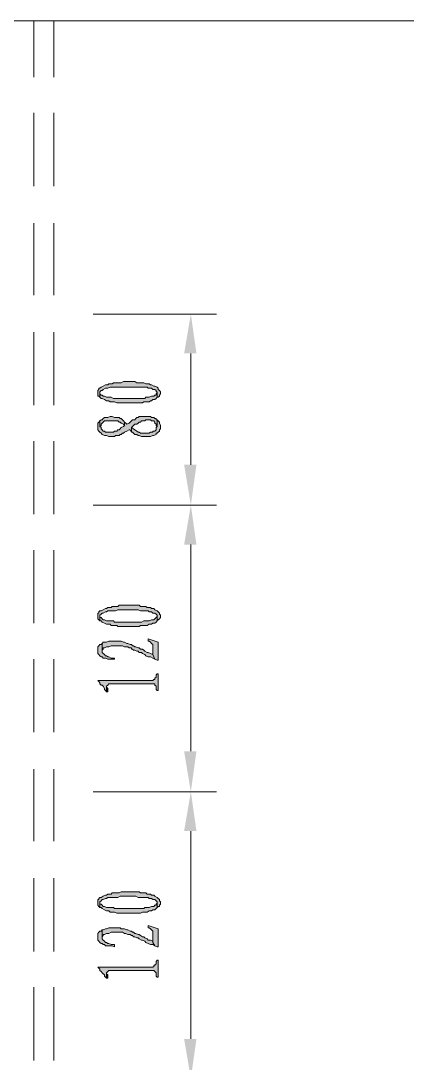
# Model space of a CAD drawing. Header units: millimetres. Extents: x 24 to 410, y 10 to 282.
# Drawn here: x 106.11 to 120.68, y 95.06 to 134.32 of the extents above; entities that cross this region are included whole.
import ezdxf

# ---------------------------------------------------------------- set-up
doc = ezdxf.new("R2010")
doc.units = ezdxf.units.MM

msp = doc.modelspace()

# ---------------------------------------------------------------- hatches: boundary and pattern name
h = msp.add_hatch(color=7)
h.dxf.hatch_style = 2
h.paths.add_polyline_path([(112.268, 121.793), (112.733667, 121.793), (112.522, 123.274667)])
h = msp.add_hatch(color=7)
h.dxf.hatch_style = 2
h.paths.add_polyline_path([(109.008333, 120.311333), (109.008333, 120.184333), (109.050667, 120.184333), (109.093, 120.142), (109.093, 120.353667), (109.135333, 120.396), (109.177667, 120.396), (109.22, 120.438333), (109.304667, 120.480667), (109.389333, 120.480667), (109.474, 120.523), (110.193667, 120.523), (110.871, 120.523), (110.913333, 120.480667), (111.040333, 120.480667), (111.082667, 120.438333), (111.167333, 120.438333), (111.209667, 120.396), (111.209667, 120.353667), (111.252, 120.353667), (111.252, 120.142), (111.294333, 120.142), (111.336667, 120.184333), (111.336667, 120.226667), (111.379, 120.269), (111.379, 120.353667), (111.336667, 120.396), (111.294333, 120.438333), (111.294333, 120.480667), (111.252, 120.523), (111.167333, 120.565333), (111.125, 120.565333), (111.040333, 120.607667), (110.998, 120.607667), (110.955667, 120.65), (110.828667, 120.65), (110.744, 120.692333), (110.49, 120.692333), (110.405333, 120.734667), (109.982, 120.734667), (109.897333, 120.692333), (109.601, 120.692333), (109.558667, 120.65), (109.431667, 120.65), (109.389333, 120.607667), (109.304667, 120.607667), (109.22, 120.565333), (109.135333, 120.523), (109.093, 120.480667), (109.050667, 120.480667), (109.050667, 120.438333), (109.008333, 120.396)])
h = msp.add_hatch(color=7)
h.dxf.hatch_style = 2
h.paths.add_polyline_path([(109.093, 120.142), (109.135333, 120.099667), (109.177667, 120.099667), (109.262333, 120.057333), (109.347, 120.015), (109.431667, 120.015), (109.474, 119.972667), (109.643333, 119.972667), (109.728, 119.930333), (110.701667, 119.930333), (110.744, 119.972667), (110.828667, 119.972667), (110.955667, 119.972667), (110.998, 120.015), (111.040333, 120.015), (111.082667, 120.057333), (111.167333, 120.057333), (111.209667, 120.099667), (111.252, 120.142), (111.252, 120.311333), (111.209667, 120.269), (111.209667, 120.226667), (111.167333, 120.226667), (111.125, 120.184333), (111.040333, 120.184333), (110.955667, 120.142), (110.828667, 120.142), (110.786333, 120.099667), (109.601, 120.099667), (109.516333, 120.142), (109.347, 120.142), (109.262333, 120.184333), (109.22, 120.184333), (109.177667, 120.226667), (109.135333, 120.226667), (109.093, 120.269), (109.093, 120.311333)])
h = msp.add_hatch(color=7)
h.dxf.hatch_style = 2
h.paths.add_polyline_path([(109.008333, 119.041333), (109.008333, 118.914333), (109.050667, 118.872), (109.093, 118.829667), (109.135333, 118.787333), (109.177667, 118.745), (109.262333, 118.702667), (109.347, 118.702667), (109.431667, 118.660333), (109.643333, 118.660333), (109.685667, 118.702667), (109.812667, 118.702667), (109.855, 118.745), (109.897333, 118.745), (109.939667, 118.787333), (109.982, 118.787333), (110.024333, 118.829667), (110.109, 118.872), (110.193667, 118.914333), (110.236, 118.914333), (110.278333, 118.829667), (110.278333, 118.999), (110.320667, 119.041333), (110.363, 119.083667), (110.405333, 119.126), (110.49, 119.126), (110.532333, 119.168333), (110.574667, 119.210667), (110.617, 119.210667), (110.659333, 119.253), (110.786333, 119.253), (110.828667, 119.295333), (110.998, 119.295333), (111.040333, 119.253), (111.125, 119.253), (111.167333, 119.210667), (111.167333, 119.168333), (111.209667, 119.126), (111.209667, 119.083667), (111.252, 119.041333), (111.252, 119.295333), (111.209667, 119.295333), (111.209667, 119.337667), (111.167333, 119.337667), (111.125, 119.38), (111.040333, 119.38), (110.998, 119.422333), (110.574667, 119.422333), (110.532333, 119.38), (110.49, 119.38), (110.447667, 119.337667), (110.405333, 119.295333), (110.320667, 119.295333), (110.278333, 119.253), (110.193667, 119.168333), (110.109, 119.126), (110.066667, 119.168333), (110.024333, 119.210667), (110.024333, 119.083667), (109.982, 119.041333), (109.897333, 118.999), (109.855, 118.956667), (109.812667, 118.914333), (109.770333, 118.914333), (109.728, 118.872), (109.643333, 118.872), (109.601, 118.829667), (109.304667, 118.829667), (109.262333, 118.872), (109.22, 118.872), (109.177667, 118.914333), (109.135333, 118.956667), (109.135333, 118.999), (109.093, 119.041333), (109.093, 119.253), (109.050667, 119.210667), (109.008333, 119.168333)])
h = msp.add_hatch(color=7)
h.dxf.hatch_style = 2
h.paths.add_polyline_path([(109.093, 119.253), (109.093, 119.041333), (109.135333, 119.083667), (109.135333, 119.126), (109.177667, 119.168333), (109.22, 119.210667), (109.262333, 119.253), (109.770333, 119.253), (109.812667, 119.210667), (109.855, 119.210667), (109.897333, 119.168333), (109.982, 119.126), (110.024333, 119.083667), (110.024333, 119.210667), (109.982, 119.253), (109.939667, 119.295333), (109.897333, 119.337667), (109.855, 119.337667), (109.812667, 119.38), (109.643333, 119.38), (109.558667, 119.422333), (109.474, 119.422333), (109.389333, 119.38), (109.262333, 119.38), (109.22, 119.337667), (109.177667, 119.295333), (109.135333, 119.295333)])
h = msp.add_hatch(color=7)
h.dxf.hatch_style = 2
h.paths.add_polyline_path([(110.278333, 118.829667), (110.320667, 118.829667), (110.363, 118.787333), (110.405333, 118.745), (110.49, 118.745), (110.532333, 118.702667), (110.574667, 118.702667), (110.659333, 118.660333), (110.998, 118.660333), (111.082667, 118.702667), (111.125, 118.702667), (111.209667, 118.745), (111.209667, 118.787333), (111.252, 118.787333), (111.294333, 118.829667), (111.336667, 118.872), (111.336667, 118.914333), (111.379, 118.956667), (111.379, 119.041333), (111.379, 119.083667), (111.336667, 119.168333), (111.336667, 119.210667), (111.294333, 119.253), (111.252, 119.295333), (111.252, 119.041333), (111.209667, 118.999), (111.209667, 118.914333), (111.167333, 118.872), (111.082667, 118.872), (111.082667, 118.829667), (110.998, 118.829667), (110.955667, 118.787333), (110.617, 118.787333), (110.574667, 118.829667), (110.532333, 118.829667), (110.49, 118.872), (110.405333, 118.914333), (110.363, 118.956667), (110.278333, 118.999)])
h = msp.add_hatch(color=7)
h.dxf.hatch_style = 2
h.paths.add_polyline_path([(112.268, 117.602), (112.733667, 117.602), (112.522, 116.078)])
h = msp.add_hatch(color=7)
h.dxf.hatch_style = 2
h.paths.add_polyline_path([(112.268, 114.596333), (112.733667, 114.596333), (112.522, 116.078)])
h = msp.add_hatch(color=7)
h.dxf.hatch_style = 2
h.paths.add_polyline_path([(109.008333, 111.887), (109.008333, 111.802333), (109.050667, 111.76), (109.093, 111.717667), (109.093, 111.929333), (109.135333, 111.971667), (109.177667, 112.014), (109.22, 112.014), (109.304667, 112.056333), (109.347, 112.056333), (109.389333, 112.098667), (109.685667, 112.098667), (109.770333, 112.141), (110.193667, 112.141), (110.532333, 112.141), (110.617, 112.098667), (110.913333, 112.098667), (110.955667, 112.056333), (111.040333, 112.056333), (111.082667, 112.014), (111.167333, 112.014), (111.209667, 111.971667), (111.252, 111.929333), (111.252, 111.717667), (111.294333, 111.76), (111.336667, 111.802333), (111.379, 111.844667), (111.379, 111.929333), (111.336667, 111.971667), (111.336667, 112.014), (111.294333, 112.056333), (111.252, 112.098667), (111.167333, 112.141), (111.125, 112.183333), (111.040333, 112.183333), (110.998, 112.225667), (110.871, 112.225667), (110.828667, 112.268), (110.617, 112.268), (110.574667, 112.310333), (109.812667, 112.310333), (109.770333, 112.268), (109.558667, 112.268), (109.516333, 112.225667), (109.389333, 112.225667), (109.347, 112.183333), (109.304667, 112.183333), (109.22, 112.141), (109.135333, 112.098667), (109.093, 112.098667), (109.050667, 112.056333), (109.050667, 112.014), (109.008333, 112.014)])
h = msp.add_hatch(color=7)
h.dxf.hatch_style = 2
h.paths.add_polyline_path([(109.093, 111.717667), (109.135333, 111.717667), (109.177667, 111.675333), (109.262333, 111.633), (109.347, 111.590667), (109.474, 111.590667), (109.516333, 111.548333), (109.728, 111.548333), (109.770333, 111.506), (110.574667, 111.506), (110.617, 111.548333), (110.744, 111.548333), (110.828667, 111.548333), (110.871, 111.548333), (110.955667, 111.590667), (111.040333, 111.590667), (111.082667, 111.633), (111.167333, 111.633), (111.209667, 111.675333), (111.252, 111.717667), (111.252, 111.887), (111.209667, 111.844667), (111.167333, 111.802333), (111.125, 111.76), (111.040333, 111.76), (110.955667, 111.717667), (110.744, 111.717667), (110.659333, 111.675333), (109.643333, 111.675333), (109.601, 111.717667), (109.347, 111.717667), (109.262333, 111.76), (109.22, 111.76), (109.177667, 111.802333), (109.135333, 111.844667), (109.093, 111.844667), (109.093, 111.887)])
h = msp.add_hatch(color=7)
h.dxf.hatch_style = 2
h.paths.add_polyline_path([(109.008333, 110.617), (109.008333, 110.49), (109.050667, 110.447667), (109.093, 110.405333), (109.135333, 110.363), (109.177667, 110.363), (109.22, 110.320667), (109.304667, 110.320667), (109.389333, 110.278333), (109.643333, 110.278333), (109.643333, 110.320667), (109.516333, 110.320667), (109.431667, 110.363), (109.389333, 110.363), (109.347, 110.405333), (109.304667, 110.405333), (109.262333, 110.447667), (109.22, 110.49), (109.177667, 110.532333), (109.177667, 110.574667), (109.177667, 110.871), (109.135333, 110.828667), (109.093, 110.828667), (109.050667, 110.786333), (109.008333, 110.744)])
h = msp.add_hatch(color=7)
h.dxf.hatch_style = 2
h.paths.add_polyline_path([(109.177667, 110.871), (109.177667, 110.574667), (109.177667, 110.617), (109.22, 110.659333), (109.22, 110.701667), (109.262333, 110.701667), (109.347, 110.744), (109.431667, 110.744), (109.516333, 110.786333), (109.939667, 110.786333), (110.024333, 110.744), (110.151333, 110.744), (110.193667, 110.701667), (110.278333, 110.701667), (110.278333, 110.659333), (110.320667, 110.659333), (110.363, 110.617), (110.405333, 110.617), (110.49, 110.574667), (110.532333, 110.574667), (110.574667, 110.532333), (110.659333, 110.532333), (110.701667, 110.49), (110.786333, 110.447667), (110.828667, 110.405333), (110.913333, 110.363), (110.998, 110.363), (111.082667, 110.320667), (111.167333, 110.278333), (111.082667, 110.447667), (110.998, 110.49), (110.913333, 110.532333), (110.871, 110.532333), (110.786333, 110.574667), (110.744, 110.617), (110.701667, 110.659333), (110.617, 110.659333), (110.574667, 110.701667), (110.532333, 110.701667), (110.447667, 110.744), (110.405333, 110.744), (110.363, 110.786333), (110.320667, 110.786333), (110.278333, 110.828667), (110.236, 110.828667), (110.151333, 110.871), (110.109, 110.871), (110.024333, 110.913333), (109.982, 110.913333), (109.897333, 110.955667), (109.431667, 110.955667), (109.347, 110.913333), (109.22, 110.913333)])
h = msp.add_hatch(color=7)
h.dxf.hatch_style = 2
h.paths.add_polyline_path([(110.913333, 111.040333), (110.913333, 110.955667), (110.955667, 110.955667), (110.998, 110.913333), (111.040333, 110.871), (111.082667, 110.828667), (111.082667, 110.447667), (111.167333, 110.278333), (111.252, 110.236), (111.294333, 110.236), (111.294333, 110.913333)])
h = msp.add_hatch(color=7)
h.dxf.hatch_style = 2
h.paths.add_polyline_path([(109.008333, 109.474), (109.050667, 109.431667), (109.093, 109.389333), (109.093, 109.347), (109.135333, 109.304667), (109.177667, 109.304667), (109.22, 109.262333), (109.262333, 109.177667), (109.262333, 109.135333), (109.304667, 109.093), (109.347, 109.050667), (109.347, 109.262333), (109.389333, 109.304667), (109.431667, 109.347), (111.167333, 109.347), (111.167333, 109.304667), (111.209667, 109.262333), (111.209667, 109.135333), (111.252, 109.093), (111.294333, 109.093), (111.294333, 109.728), (111.252, 109.728), (111.209667, 109.685667), (111.209667, 109.601), (111.167333, 109.558667), (111.167333, 109.516333), (111.125, 109.516333), (111.082667, 109.474)])
h = msp.add_hatch(color=7)
h.dxf.hatch_style = 2
h.paths.add_polyline_path([(109.347, 109.050667), (109.389333, 109.050667), (109.389333, 109.093), (109.389333, 109.177667), (109.347, 109.22), (109.347, 109.262333)])
h = msp.add_hatch(color=7)
h.dxf.hatch_style = 2
h.paths.add_polyline_path([(112.268, 106.807), (112.733667, 106.807), (112.522, 105.283)])
h = msp.add_hatch(color=7)
h.dxf.hatch_style = 2
h.paths.add_polyline_path([(112.268, 103.801333), (112.733667, 103.801333), (112.522, 105.283)])
h = msp.add_hatch(color=7)
h.dxf.hatch_style = 2
h.paths.add_polyline_path([(109.008333, 101.092), (109.008333, 101.007333), (109.050667, 100.965), (109.093, 100.922667), (109.093, 101.134333), (109.135333, 101.176667), (109.177667, 101.219), (109.22, 101.219), (109.304667, 101.261333), (109.347, 101.261333), (109.389333, 101.303667), (109.770333, 101.303667), (109.855, 101.346), (110.193667, 101.346), (110.447667, 101.346), (110.532333, 101.303667), (110.913333, 101.303667), (110.955667, 101.261333), (111.040333, 101.261333), (111.082667, 101.219), (111.167333, 101.219), (111.209667, 101.176667), (111.252, 101.134333), (111.252, 100.922667), (111.294333, 100.965), (111.336667, 100.965), (111.336667, 101.007333), (111.379, 101.049667), (111.379, 101.134333), (111.336667, 101.176667), (111.336667, 101.219), (111.294333, 101.261333), (111.252, 101.303667), (111.167333, 101.346), (111.125, 101.388333), (111.040333, 101.388333), (110.998, 101.430667), (110.871, 101.430667), (110.828667, 101.473), (110.617, 101.473), (110.574667, 101.515333), (109.897333, 101.515333), (109.812667, 101.473), (109.558667, 101.473), (109.516333, 101.430667), (109.389333, 101.430667), (109.347, 101.388333), (109.304667, 101.388333), (109.22, 101.346), (109.135333, 101.303667), (109.093, 101.303667), (109.050667, 101.261333), (109.050667, 101.219), (109.008333, 101.219)])
h = msp.add_hatch(color=7)
h.dxf.hatch_style = 2
h.paths.add_polyline_path([(109.093, 100.922667), (109.135333, 100.922667), (109.177667, 100.880333), (109.262333, 100.838), (109.347, 100.795667), (109.431667, 100.795667), (109.474, 100.753333), (109.643333, 100.753333), (109.728, 100.711), (110.617, 100.711), (110.701667, 100.753333), (110.744, 100.753333), (110.828667, 100.753333), (110.871, 100.753333), (110.955667, 100.795667), (111.040333, 100.795667), (111.082667, 100.838), (111.167333, 100.838), (111.209667, 100.880333), (111.252, 100.922667), (111.252, 101.092), (111.209667, 101.049667), (111.209667, 101.007333), (111.167333, 101.007333), (111.125, 100.965), (111.040333, 100.965), (110.955667, 100.922667), (110.786333, 100.922667), (110.744, 100.880333), (109.643333, 100.880333), (109.601, 100.922667), (109.347, 100.922667), (109.262333, 100.965), (109.22, 100.965), (109.177667, 101.007333), (109.135333, 101.049667), (109.093, 101.049667), (109.093, 101.092)])
h = msp.add_hatch(color=7)
h.dxf.hatch_style = 2
h.paths.add_polyline_path([(109.177667, 100.076), (109.177667, 99.779667), (109.177667, 99.822), (109.22, 99.864333), (109.22, 99.906667), (109.262333, 99.906667), (109.347, 99.949), (109.431667, 99.949), (109.516333, 99.991333), (109.939667, 99.991333), (110.024333, 99.949), (110.066667, 99.949), (110.151333, 99.906667), (110.236, 99.906667), (110.278333, 99.864333), (110.320667, 99.864333), (110.363, 99.822), (110.405333, 99.822), (110.49, 99.779667), (110.532333, 99.779667), (110.574667, 99.737333), (110.659333, 99.695), (110.701667, 99.695), (110.786333, 99.652667), (110.828667, 99.610333), (110.913333, 99.568), (110.998, 99.525667), (111.082667, 99.525667), (111.167333, 99.483333), (111.082667, 99.610333), (111.082667, 99.652667), (110.998, 99.695), (110.913333, 99.695), (110.871, 99.737333), (110.786333, 99.779667), (110.744, 99.822), (110.701667, 99.822), (110.617, 99.864333), (110.574667, 99.906667), (110.532333, 99.906667), (110.447667, 99.949), (110.405333, 99.949), (110.363, 99.991333), (110.320667, 99.991333), (110.278333, 100.033667), (110.236, 100.033667), (110.151333, 100.076), (110.109, 100.076), (110.024333, 100.118333), (109.897333, 100.118333), (109.855, 100.160667), (109.431667, 100.160667), (109.347, 100.118333), (109.304667, 100.118333), (109.22, 100.076)])
h = msp.add_hatch(color=7)
h.dxf.hatch_style = 2
h.paths.add_polyline_path([(110.913333, 100.245333), (110.913333, 100.160667), (110.955667, 100.160667), (110.998, 100.118333), (111.040333, 100.076), (111.082667, 100.033667), (111.082667, 99.610333), (111.167333, 99.483333), (111.252, 99.441), (111.294333, 99.441), (111.294333, 100.118333)])
h = msp.add_hatch(color=7)
h.dxf.hatch_style = 2
h.paths.add_polyline_path([(109.008333, 99.822), (109.008333, 99.695), (109.050667, 99.652667), (109.093, 99.610333), (109.135333, 99.568), (109.177667, 99.568), (109.22, 99.525667), (109.262333, 99.525667), (109.304667, 99.483333), (109.558667, 99.483333), (109.643333, 99.441), (109.643333, 99.525667), (109.558667, 99.525667), (109.516333, 99.525667), (109.431667, 99.568), (109.389333, 99.568), (109.347, 99.610333), (109.304667, 99.610333), (109.262333, 99.652667), (109.22, 99.695), (109.177667, 99.737333), (109.177667, 99.779667), (109.177667, 100.076), (109.135333, 100.033667), (109.093, 100.033667), (109.050667, 99.991333), (109.008333, 99.949)])
h = msp.add_hatch(color=7)
h.dxf.hatch_style = 2
h.paths.add_polyline_path([(109.008333, 98.679), (109.050667, 98.636667), (109.093, 98.594333), (109.093, 98.552), (109.135333, 98.509667), (109.177667, 98.467333), (109.22, 98.425), (109.262333, 98.382667), (109.262333, 98.340333), (109.304667, 98.298), (109.347, 98.255667), (109.347, 98.467333), (109.389333, 98.509667), (109.431667, 98.552), (111.125, 98.552), (111.167333, 98.509667), (111.209667, 98.467333), (111.209667, 98.340333), (111.252, 98.298), (111.294333, 98.298), (111.294333, 98.933), (111.252, 98.933), (111.209667, 98.890667), (111.209667, 98.806), (111.167333, 98.763667), (111.167333, 98.721333), (111.125, 98.721333), (111.082667, 98.679)])
h = msp.add_hatch(color=7)
h.dxf.hatch_style = 2
h.paths.add_polyline_path([(109.347, 98.255667), (109.389333, 98.255667), (109.389333, 98.340333), (109.389333, 98.382667), (109.347, 98.425), (109.347, 98.467333)])
h = msp.add_hatch(color=7)
h.dxf.hatch_style = 2
h.paths.add_polyline_path([(112.268, 95.969667), (112.733667, 95.969667), (112.522, 94.488)])

# ---------------------------------------------------------------- linework, layer by layer
at = {"color": 7, "lineweight": 0}
for points in [[(42.206333, 134.323667), (145.076333, 134.323667)], [(106.595333, 134.323667), (106.595333, 132.207)], [(107.357333, 134.323667), (107.357333, 132.207)], [(106.595333, 130.852333), (106.595333, 128.100667)], [(107.357333, 130.852333), (107.357333, 128.100667)], [(106.595333, 126.703667), (106.595333, 123.994333)], [(107.357333, 126.703667), (107.357333, 123.994333)], [(108.839, 123.274667), (113.495667, 123.274667)], [(106.595333, 122.597333), (106.595333, 119.845667)], [(107.357333, 122.597333), (107.357333, 119.845667)], [(112.522, 117.602), (112.522, 121.793)], [(106.595333, 118.491), (106.595333, 115.739333)], [(107.357333, 118.491), (107.357333, 115.739333)], [(108.839, 116.078), (113.495667, 116.078)], [(108.839, 116.078), (113.495667, 116.078)], [(106.595333, 114.384667), (106.595333, 111.633)], [(107.357333, 114.384667), (107.357333, 111.633)], [(112.522, 114.596333), (112.522, 106.807)], [(106.595333, 110.278333), (106.595333, 107.526667)], [(107.357333, 110.278333), (107.357333, 107.526667)], [(106.595333, 106.129667), (106.595333, 103.420333)], [(107.357333, 106.129667), (107.357333, 103.420333)], [(108.839, 105.283), (113.495667, 105.283)], [(108.839, 105.283), (113.495667, 105.283)], [(112.522, 103.801333), (112.522, 95.969667)], [(106.595333, 102.023333), (106.595333, 99.271667)], [(107.357333, 102.023333), (107.357333, 99.271667)], [(106.595333, 97.917), (106.595333, 95.165333)], [(107.357333, 97.917), (107.357333, 95.165333)]]:
    msp.add_lwpolyline(points, dxfattribs=at)
for points in [[(109.008333, 120.311333), (109.008333, 120.184333), (109.050667, 120.184333), (109.093, 120.142), (109.093, 120.353667), (109.135333, 120.396), (109.177667, 120.396), (109.22, 120.438333), (109.304667, 120.480667), (109.389333, 120.480667), (109.474, 120.523), (110.193667, 120.523), (110.871, 120.523), (110.913333, 120.480667), (111.040333, 120.480667), (111.082667, 120.438333), (111.167333, 120.438333), (111.209667, 120.396), (111.209667, 120.353667), (111.252, 120.353667), (111.252, 120.142), (111.294333, 120.142), (111.336667, 120.184333), (111.336667, 120.226667), (111.379, 120.269), (111.379, 120.353667), (111.336667, 120.396), (111.294333, 120.438333), (111.294333, 120.480667), (111.252, 120.523), (111.167333, 120.565333), (111.125, 120.565333), (111.040333, 120.607667), (110.998, 120.607667), (110.955667, 120.65), (110.828667, 120.65), (110.744, 120.692333), (110.49, 120.692333), (110.405333, 120.734667), (109.982, 120.734667), (109.897333, 120.692333), (109.601, 120.692333), (109.558667, 120.65), (109.431667, 120.65), (109.389333, 120.607667), (109.304667, 120.607667), (109.22, 120.565333), (109.135333, 120.523), (109.093, 120.480667), (109.050667, 120.480667), (109.050667, 120.438333), (109.008333, 120.396)], [(109.093, 120.142), (109.135333, 120.099667), (109.177667, 120.099667), (109.262333, 120.057333), (109.347, 120.015), (109.431667, 120.015), (109.474, 119.972667), (109.643333, 119.972667), (109.728, 119.930333), (110.701667, 119.930333), (110.744, 119.972667), (110.828667, 119.972667), (110.955667, 119.972667), (110.998, 120.015), (111.040333, 120.015), (111.082667, 120.057333), (111.167333, 120.057333), (111.209667, 120.099667), (111.252, 120.142), (111.252, 120.311333), (111.209667, 120.269), (111.209667, 120.226667), (111.167333, 120.226667), (111.125, 120.184333), (111.040333, 120.184333), (110.955667, 120.142), (110.828667, 120.142), (110.786333, 120.099667), (109.601, 120.099667), (109.516333, 120.142), (109.347, 120.142), (109.262333, 120.184333), (109.22, 120.184333), (109.177667, 120.226667), (109.135333, 120.226667), (109.093, 120.269), (109.093, 120.311333)], [(109.008333, 119.041333), (109.008333, 118.914333), (109.050667, 118.872), (109.093, 118.829667), (109.135333, 118.787333), (109.177667, 118.745), (109.262333, 118.702667), (109.347, 118.702667), (109.431667, 118.660333), (109.643333, 118.660333), (109.685667, 118.702667), (109.812667, 118.702667), (109.855, 118.745), (109.897333, 118.745), (109.939667, 118.787333), (109.982, 118.787333), (110.024333, 118.829667), (110.109, 118.872), (110.193667, 118.914333), (110.236, 118.914333), (110.278333, 118.829667), (110.278333, 118.999), (110.320667, 119.041333), (110.363, 119.083667), (110.405333, 119.126), (110.49, 119.126), (110.532333, 119.168333), (110.574667, 119.210667), (110.617, 119.210667), (110.659333, 119.253), (110.786333, 119.253), (110.828667, 119.295333), (110.998, 119.295333), (111.040333, 119.253), (111.125, 119.253), (111.167333, 119.210667), (111.167333, 119.168333), (111.209667, 119.126), (111.209667, 119.083667), (111.252, 119.041333), (111.252, 119.295333), (111.209667, 119.295333), (111.209667, 119.337667), (111.167333, 119.337667), (111.125, 119.38), (111.040333, 119.38), (110.998, 119.422333), (110.574667, 119.422333), (110.532333, 119.38), (110.49, 119.38), (110.447667, 119.337667), (110.405333, 119.295333), (110.320667, 119.295333), (110.278333, 119.253), (110.193667, 119.168333), (110.109, 119.126), (110.066667, 119.168333), (110.024333, 119.210667), (110.024333, 119.083667), (109.982, 119.041333), (109.897333, 118.999), (109.855, 118.956667), (109.812667, 118.914333), (109.770333, 118.914333), (109.728, 118.872), (109.643333, 118.872), (109.601, 118.829667), (109.304667, 118.829667), (109.262333, 118.872), (109.22, 118.872), (109.177667, 118.914333), (109.135333, 118.956667), (109.135333, 118.999), (109.093, 119.041333), (109.093, 119.253), (109.050667, 119.210667), (109.008333, 119.168333)], [(109.093, 119.253), (109.093, 119.041333), (109.135333, 119.083667), (109.135333, 119.126), (109.177667, 119.168333), (109.22, 119.210667), (109.262333, 119.253), (109.770333, 119.253), (109.812667, 119.210667), (109.855, 119.210667), (109.897333, 119.168333), (109.982, 119.126), (110.024333, 119.083667), (110.024333, 119.210667), (109.982, 119.253), (109.939667, 119.295333), (109.897333, 119.337667), (109.855, 119.337667), (109.812667, 119.38), (109.643333, 119.38), (109.558667, 119.422333), (109.474, 119.422333), (109.389333, 119.38), (109.262333, 119.38), (109.22, 119.337667), (109.177667, 119.295333), (109.135333, 119.295333)], [(110.278333, 118.829667), (110.320667, 118.829667), (110.363, 118.787333), (110.405333, 118.745), (110.49, 118.745), (110.532333, 118.702667), (110.574667, 118.702667), (110.659333, 118.660333), (110.998, 118.660333), (111.082667, 118.702667), (111.125, 118.702667), (111.209667, 118.745), (111.209667, 118.787333), (111.252, 118.787333), (111.294333, 118.829667), (111.336667, 118.872), (111.336667, 118.914333), (111.379, 118.956667), (111.379, 119.041333), (111.379, 119.083667), (111.336667, 119.168333), (111.336667, 119.210667), (111.294333, 119.253), (111.252, 119.295333), (111.252, 119.041333), (111.209667, 118.999), (111.209667, 118.914333), (111.167333, 118.872), (111.082667, 118.872), (111.082667, 118.829667), (110.998, 118.829667), (110.955667, 118.787333), (110.617, 118.787333), (110.574667, 118.829667), (110.532333, 118.829667), (110.49, 118.872), (110.405333, 118.914333), (110.363, 118.956667), (110.278333, 118.999)], [(109.008333, 111.887), (109.008333, 111.802333), (109.050667, 111.76), (109.093, 111.717667), (109.093, 111.929333), (109.135333, 111.971667), (109.177667, 112.014), (109.22, 112.014), (109.304667, 112.056333), (109.347, 112.056333), (109.389333, 112.098667), (109.685667, 112.098667), (109.770333, 112.141), (110.193667, 112.141), (110.532333, 112.141), (110.617, 112.098667), (110.913333, 112.098667), (110.955667, 112.056333), (111.040333, 112.056333), (111.082667, 112.014), (111.167333, 112.014), (111.209667, 111.971667), (111.252, 111.929333), (111.252, 111.717667), (111.294333, 111.76), (111.336667, 111.802333), (111.379, 111.844667), (111.379, 111.929333), (111.336667, 111.971667), (111.336667, 112.014), (111.294333, 112.056333), (111.252, 112.098667), (111.167333, 112.141), (111.125, 112.183333), (111.040333, 112.183333), (110.998, 112.225667), (110.871, 112.225667), (110.828667, 112.268), (110.617, 112.268), (110.574667, 112.310333), (109.812667, 112.310333), (109.770333, 112.268), (109.558667, 112.268), (109.516333, 112.225667), (109.389333, 112.225667), (109.347, 112.183333), (109.304667, 112.183333), (109.22, 112.141), (109.135333, 112.098667), (109.093, 112.098667), (109.050667, 112.056333), (109.050667, 112.014), (109.008333, 112.014)], [(109.093, 111.717667), (109.135333, 111.717667), (109.177667, 111.675333), (109.262333, 111.633), (109.347, 111.590667), (109.474, 111.590667), (109.516333, 111.548333), (109.728, 111.548333), (109.770333, 111.506), (110.574667, 111.506), (110.617, 111.548333), (110.744, 111.548333), (110.828667, 111.548333), (110.871, 111.548333), (110.955667, 111.590667), (111.040333, 111.590667), (111.082667, 111.633), (111.167333, 111.633), (111.209667, 111.675333), (111.252, 111.717667), (111.252, 111.887), (111.209667, 111.844667), (111.167333, 111.802333), (111.125, 111.76), (111.040333, 111.76), (110.955667, 111.717667), (110.744, 111.717667), (110.659333, 111.675333), (109.643333, 111.675333), (109.601, 111.717667), (109.347, 111.717667), (109.262333, 111.76), (109.22, 111.76), (109.177667, 111.802333), (109.135333, 111.844667), (109.093, 111.844667), (109.093, 111.887)], [(109.008333, 110.617), (109.008333, 110.49), (109.050667, 110.447667), (109.093, 110.405333), (109.135333, 110.363), (109.177667, 110.363), (109.22, 110.320667), (109.304667, 110.320667), (109.389333, 110.278333), (109.643333, 110.278333), (109.643333, 110.320667), (109.516333, 110.320667), (109.431667, 110.363), (109.389333, 110.363), (109.347, 110.405333), (109.304667, 110.405333), (109.262333, 110.447667), (109.22, 110.49), (109.177667, 110.532333), (109.177667, 110.574667), (109.177667, 110.871), (109.135333, 110.828667), (109.093, 110.828667), (109.050667, 110.786333), (109.008333, 110.744)], [(109.177667, 110.871), (109.177667, 110.574667), (109.177667, 110.617), (109.22, 110.659333), (109.22, 110.701667), (109.262333, 110.701667), (109.347, 110.744), (109.431667, 110.744), (109.516333, 110.786333), (109.939667, 110.786333), (110.024333, 110.744), (110.151333, 110.744), (110.193667, 110.701667), (110.278333, 110.701667), (110.278333, 110.659333), (110.320667, 110.659333), (110.363, 110.617), (110.405333, 110.617), (110.49, 110.574667), (110.532333, 110.574667), (110.574667, 110.532333), (110.659333, 110.532333), (110.701667, 110.49), (110.786333, 110.447667), (110.828667, 110.405333), (110.913333, 110.363), (110.998, 110.363), (111.082667, 110.320667), (111.167333, 110.278333), (111.082667, 110.447667), (110.998, 110.49), (110.913333, 110.532333), (110.871, 110.532333), (110.786333, 110.574667), (110.744, 110.617), (110.701667, 110.659333), (110.617, 110.659333), (110.574667, 110.701667), (110.532333, 110.701667), (110.447667, 110.744), (110.405333, 110.744), (110.363, 110.786333), (110.320667, 110.786333), (110.278333, 110.828667), (110.236, 110.828667), (110.151333, 110.871), (110.109, 110.871), (110.024333, 110.913333), (109.982, 110.913333), (109.897333, 110.955667), (109.431667, 110.955667), (109.347, 110.913333), (109.22, 110.913333)], [(110.913333, 111.040333), (110.913333, 110.955667), (110.955667, 110.955667), (110.998, 110.913333), (111.040333, 110.871), (111.082667, 110.828667), (111.082667, 110.447667), (111.167333, 110.278333), (111.252, 110.236), (111.294333, 110.236), (111.294333, 110.913333)], [(109.008333, 109.474), (109.050667, 109.431667), (109.093, 109.389333), (109.093, 109.347), (109.135333, 109.304667), (109.177667, 109.304667), (109.22, 109.262333), (109.262333, 109.177667), (109.262333, 109.135333), (109.304667, 109.093), (109.347, 109.050667), (109.347, 109.262333), (109.389333, 109.304667), (109.431667, 109.347), (111.167333, 109.347), (111.167333, 109.304667), (111.209667, 109.262333), (111.209667, 109.135333), (111.252, 109.093), (111.294333, 109.093), (111.294333, 109.728), (111.252, 109.728), (111.209667, 109.685667), (111.209667, 109.601), (111.167333, 109.558667), (111.167333, 109.516333), (111.125, 109.516333), (111.082667, 109.474)], [(109.347, 109.050667), (109.389333, 109.050667), (109.389333, 109.093), (109.389333, 109.177667), (109.347, 109.22), (109.347, 109.262333)], [(109.008333, 101.092), (109.008333, 101.007333), (109.050667, 100.965), (109.093, 100.922667), (109.093, 101.134333), (109.135333, 101.176667), (109.177667, 101.219), (109.22, 101.219), (109.304667, 101.261333), (109.347, 101.261333), (109.389333, 101.303667), (109.770333, 101.303667), (109.855, 101.346), (110.193667, 101.346), (110.447667, 101.346), (110.532333, 101.303667), (110.913333, 101.303667), (110.955667, 101.261333), (111.040333, 101.261333), (111.082667, 101.219), (111.167333, 101.219), (111.209667, 101.176667), (111.252, 101.134333), (111.252, 100.922667), (111.294333, 100.965), (111.336667, 100.965), (111.336667, 101.007333), (111.379, 101.049667), (111.379, 101.134333), (111.336667, 101.176667), (111.336667, 101.219), (111.294333, 101.261333), (111.252, 101.303667), (111.167333, 101.346), (111.125, 101.388333), (111.040333, 101.388333), (110.998, 101.430667), (110.871, 101.430667), (110.828667, 101.473), (110.617, 101.473), (110.574667, 101.515333), (109.897333, 101.515333), (109.812667, 101.473), (109.558667, 101.473), (109.516333, 101.430667), (109.389333, 101.430667), (109.347, 101.388333), (109.304667, 101.388333), (109.22, 101.346), (109.135333, 101.303667), (109.093, 101.303667), (109.050667, 101.261333), (109.050667, 101.219), (109.008333, 101.219)], [(109.093, 100.922667), (109.135333, 100.922667), (109.177667, 100.880333), (109.262333, 100.838), (109.347, 100.795667), (109.431667, 100.795667), (109.474, 100.753333), (109.643333, 100.753333), (109.728, 100.711), (110.617, 100.711), (110.701667, 100.753333), (110.744, 100.753333), (110.828667, 100.753333), (110.871, 100.753333), (110.955667, 100.795667), (111.040333, 100.795667), (111.082667, 100.838), (111.167333, 100.838), (111.209667, 100.880333), (111.252, 100.922667), (111.252, 101.092), (111.209667, 101.049667), (111.209667, 101.007333), (111.167333, 101.007333), (111.125, 100.965), (111.040333, 100.965), (110.955667, 100.922667), (110.786333, 100.922667), (110.744, 100.880333), (109.643333, 100.880333), (109.601, 100.922667), (109.347, 100.922667), (109.262333, 100.965), (109.22, 100.965), (109.177667, 101.007333), (109.135333, 101.049667), (109.093, 101.049667), (109.093, 101.092)], [(109.177667, 100.076), (109.177667, 99.779667), (109.177667, 99.822), (109.22, 99.864333), (109.22, 99.906667), (109.262333, 99.906667), (109.347, 99.949), (109.431667, 99.949), (109.516333, 99.991333), (109.939667, 99.991333), (110.024333, 99.949), (110.066667, 99.949), (110.151333, 99.906667), (110.236, 99.906667), (110.278333, 99.864333), (110.320667, 99.864333), (110.363, 99.822), (110.405333, 99.822), (110.49, 99.779667), (110.532333, 99.779667), (110.574667, 99.737333), (110.659333, 99.695), (110.701667, 99.695), (110.786333, 99.652667), (110.828667, 99.610333), (110.913333, 99.568), (110.998, 99.525667), (111.082667, 99.525667), (111.167333, 99.483333), (111.082667, 99.610333), (111.082667, 99.652667), (110.998, 99.695), (110.913333, 99.695), (110.871, 99.737333), (110.786333, 99.779667), (110.744, 99.822), (110.701667, 99.822), (110.617, 99.864333), (110.574667, 99.906667), (110.532333, 99.906667), (110.447667, 99.949), (110.405333, 99.949), (110.363, 99.991333), (110.320667, 99.991333), (110.278333, 100.033667), (110.236, 100.033667), (110.151333, 100.076), (110.109, 100.076), (110.024333, 100.118333), (109.897333, 100.118333), (109.855, 100.160667), (109.431667, 100.160667), (109.347, 100.118333), (109.304667, 100.118333), (109.22, 100.076)], [(110.913333, 100.245333), (110.913333, 100.160667), (110.955667, 100.160667), (110.998, 100.118333), (111.040333, 100.076), (111.082667, 100.033667), (111.082667, 99.610333), (111.167333, 99.483333), (111.252, 99.441), (111.294333, 99.441), (111.294333, 100.118333)], [(109.008333, 99.822), (109.008333, 99.695), (109.050667, 99.652667), (109.093, 99.610333), (109.135333, 99.568), (109.177667, 99.568), (109.22, 99.525667), (109.262333, 99.525667), (109.304667, 99.483333), (109.558667, 99.483333), (109.643333, 99.441), (109.643333, 99.525667), (109.558667, 99.525667), (109.516333, 99.525667), (109.431667, 99.568), (109.389333, 99.568), (109.347, 99.610333), (109.304667, 99.610333), (109.262333, 99.652667), (109.22, 99.695), (109.177667, 99.737333), (109.177667, 99.779667), (109.177667, 100.076), (109.135333, 100.033667), (109.093, 100.033667), (109.050667, 99.991333), (109.008333, 99.949)], [(109.008333, 98.679), (109.050667, 98.636667), (109.093, 98.594333), (109.093, 98.552), (109.135333, 98.509667), (109.177667, 98.467333), (109.22, 98.425), (109.262333, 98.382667), (109.262333, 98.340333), (109.304667, 98.298), (109.347, 98.255667), (109.347, 98.467333), (109.389333, 98.509667), (109.431667, 98.552), (111.125, 98.552), (111.167333, 98.509667), (111.209667, 98.467333), (111.209667, 98.340333), (111.252, 98.298), (111.294333, 98.298), (111.294333, 98.933), (111.252, 98.933), (111.209667, 98.890667), (111.209667, 98.806), (111.167333, 98.763667), (111.167333, 98.721333), (111.125, 98.721333), (111.082667, 98.679)], [(109.347, 98.255667), (109.389333, 98.255667), (109.389333, 98.340333), (109.389333, 98.382667), (109.347, 98.425), (109.347, 98.467333)]]:
    msp.add_lwpolyline(points, close=True, dxfattribs=at)

doc.saveas('drawing.dxf')
